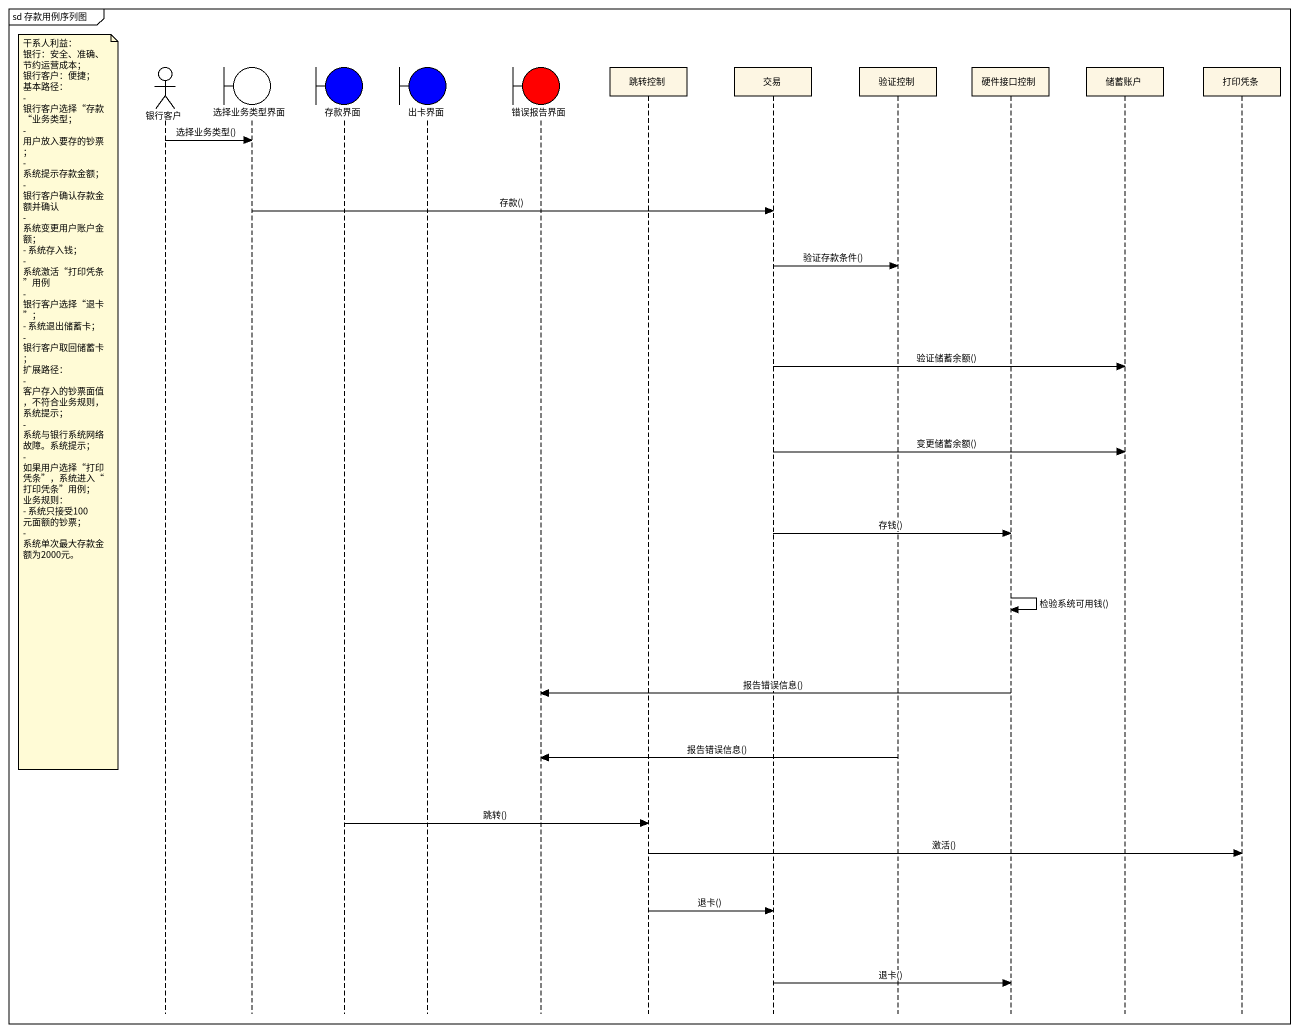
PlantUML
@startuml
mainframe sd 存款用例序列图
hide footbox
actor 银行客户
boundary 选择业务类型界面
boundary 存款界面 #0000FF
boundary 出卡界面 #0000FF
boundary 错误报告界面 #FF0000
participant 跳转控制
participant 交易
participant 验证控制
participant 硬件接口控制
participant 储蓄账户
participant 打印凭条

银行客户 -> 选择业务类型界面 : 选择业务类型()
选择业务类型界面 -> 交易 : 存款()
交易 -> 验证控制 : 验证存款条件()
交易 -> 储蓄账户 : 验证储蓄余额()
note left of 银行客户
  干系人利益：
  银行：安全、准确、节约运营成本；
  银行客户：便捷；
  基本路径：
  - 银行客户选择“存款“业务类型；
  - 用户放入要存的钞票；
  - 系统提示存款金额；
  - 银行客户确认存款金额并确认
  - 系统变更用户账户金额；
  - 系统存入钱；
  - 系统激活“打印凭条”用例
  - 银行客户选择“退卡”；
  - 系统退出储蓄卡；
  - 银行客户取回储蓄卡；
  扩展路径：
  - 客户存入的钞票面值，不符合业务规则，系统提示；
  - 系统与银行系统网络故障。系统提示；
  - 如果用户选择“打印凭条”，系统进入“打印凭条”用例；
  业务规则：
  - 系统只接受100 元面额的钞票；
  - 系统单次最大存款金额为2000元。
end note
交易 -> 储蓄账户 : 变更储蓄余额()
交易 -> 硬件接口控制 : 存钱()
硬件接口控制 -> 硬件接口控制 : 检验系统可用钱()
硬件接口控制 -> 错误报告界面 : 报告错误信息()
验证控制 -> 错误报告界面 : 报告错误信息()
存款界面 -> 跳转控制 : 跳转()
跳转控制 -> 打印凭条 : 激活()
跳转控制 -> 交易 : 退卡()
交易 -> 硬件接口控制 : 退卡()
@enduml
